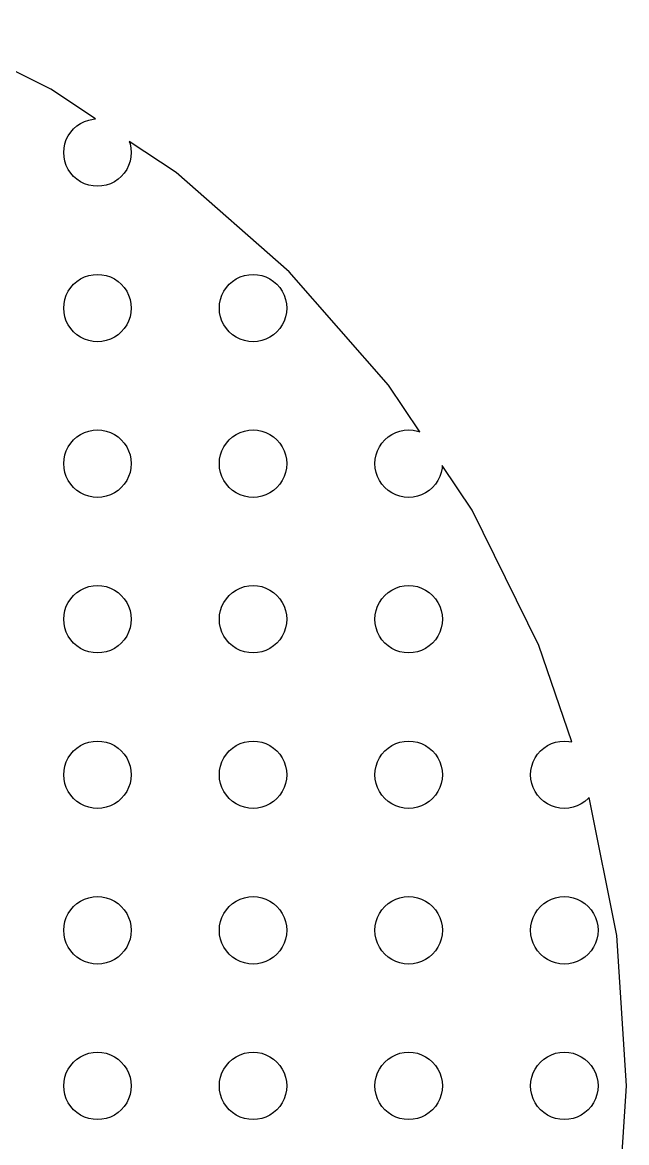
# Model space of a CAD drawing. Header units: metres. Extents: x -111 to 111, y -111 to 111.
# Drawn here: x 52.8 to 111, y -5.5 to 102.6 of the extents above; entities that cross this region are included whole.
import ezdxf

# ---------------------------------------------------------------- set-up
doc = ezdxf.new("R2010")
doc.units = ezdxf.units.M

msp = doc.modelspace()

# ---------------------------------------------------------------- linework, layer by layer
for p, q in [((55.5, 96.1288), (42.4779, 102.551)), ((59.8256, 93.2386), (55.5, 96.1288)), ((58.375, 92.8146), (58.7563, 93.0026)), ((58.7563, 93.0026), (59.1588, 93.1393)), ((59.1588, 93.1393), (59.5758, 93.2222)), ((59.5758, 93.2222), (59.8256, 93.2386)), ((57.1854, 91.625), (57.4216, 91.9785)), ((57.4216, 91.9785), (57.7019, 92.2981)), ((57.7019, 92.2981), (58.0215, 92.5784)), ((58.0215, 92.5784), (58.375, 92.8146)), ((56.7778, 90.4242), (56.8607, 90.8412)), ((56.8607, 90.8412), (56.9974, 91.2437)), ((56.9974, 91.2437), (57.1854, 91.625)), ((67.5725, 88.0622), (63.0588, 91.0782)), ((63.0588, 91.0782), (63.1393, 90.8412)), ((63.1393, 90.8412), (63.2222, 90.4242)), ((56.75, 90), (56.7778, 90.4242)), ((56.7778, 89.5758), (56.75, 90)), ((63.2222, 90.4242), (63.25, 90)), ((63.25, 90), (63.2222, 89.5758)), ((56.8607, 89.1588), (56.7778, 89.5758)), ((56.9974, 88.7563), (56.8607, 89.1588)), ((57.1854, 88.375), (56.9974, 88.7563)), ((63.0026, 88.7563), (62.8146, 88.375)), ((63.1393, 89.1588), (63.0026, 88.7563)), ((63.2222, 89.5758), (63.1393, 89.1588)), ((57.4216, 88.0215), (57.1854, 88.375)), ((57.7019, 87.7019), (57.4216, 88.0215)), ((58.0215, 87.4216), (57.7019, 87.7019)), ((62.2981, 87.7019), (61.9785, 87.4216)), ((62.5784, 88.0215), (62.2981, 87.7019)), ((62.8146, 88.375), (62.5784, 88.0215)), ((78.4888, 78.4888), (67.5725, 88.0622)), ((58.375, 87.1854), (58.0215, 87.4216)), ((58.7563, 86.9974), (58.375, 87.1854)), ((59.1588, 86.8607), (58.7563, 86.9974)), ((59.5758, 86.7778), (59.1588, 86.8607)), ((60, 86.75), (59.5758, 86.7778)), ((60.4242, 86.7778), (60, 86.75)), ((60.8412, 86.8607), (60.4242, 86.7778)), ((61.2437, 86.9974), (60.8412, 86.8607)), ((61.625, 87.1854), (61.2437, 86.9974)), ((61.9785, 87.4216), (61.625, 87.1854)), ((58.0215, 77.5784), (58.375, 77.8146)), ((58.375, 77.8146), (58.7563, 78.0026)), ((58.7563, 78.0026), (59.1588, 78.1393)), ((59.1588, 78.1393), (59.5758, 78.2222)), ((59.5758, 78.2222), (60, 78.25)), ((60, 78.25), (60.4242, 78.2222)), ((60.4242, 78.2222), (60.8412, 78.1393)), ((60.8412, 78.1393), (61.2437, 78.0026)), ((61.2437, 78.0026), (61.625, 77.8146)), ((61.625, 77.8146), (61.9785, 77.5784)), ((73.0215, 77.5784), (73.375, 77.8146)), ((73.375, 77.8146), (73.7563, 78.0026)), ((73.7563, 78.0026), (74.1588, 78.1393)), ((74.1588, 78.1393), (74.5758, 78.2222)), ((74.5758, 78.2222), (75, 78.25)), ((75, 78.25), (75.4242, 78.2222)), ((75.4242, 78.2222), (75.8412, 78.1393)), ((75.8412, 78.1393), (76.2437, 78.0026)), ((76.2437, 78.0026), (76.625, 77.8146)), ((76.625, 77.8146), (76.9785, 77.5784)), ((88.0622, 67.5725), (78.4888, 78.4888)), ((57.1854, 76.625), (57.4216, 76.9785)), ((57.4216, 76.9785), (57.7019, 77.2981)), ((57.7019, 77.2981), (58.0215, 77.5784)), ((61.9785, 77.5784), (62.2981, 77.2981)), ((62.2981, 77.2981), (62.5784, 76.9785)), ((62.5784, 76.9785), (62.8146, 76.625)), ((72.1854, 76.625), (72.4216, 76.9785)), ((72.4216, 76.9785), (72.7019, 77.2981)), ((72.7019, 77.2981), (73.0215, 77.5784)), ((76.9785, 77.5784), (77.2981, 77.2981)), ((77.2981, 77.2981), (77.5784, 76.9785)), ((77.5784, 76.9785), (77.8146, 76.625)), ((56.7778, 75.4242), (56.8607, 75.8412)), ((56.8607, 75.8412), (56.9974, 76.2437)), ((56.9974, 76.2437), (57.1854, 76.625)), ((62.8146, 76.625), (63.0026, 76.2437)), ((63.0026, 76.2437), (63.1393, 75.8412)), ((63.1393, 75.8412), (63.2222, 75.4242)), ((71.7778, 75.4242), (71.8607, 75.8412)), ((71.8607, 75.8412), (71.9974, 76.2437)), ((71.9974, 76.2437), (72.1854, 76.625)), ((77.8146, 76.625), (78.0026, 76.2437)), ((78.0026, 76.2437), (78.1393, 75.8412)), ((78.1393, 75.8412), (78.2222, 75.4242)), ((56.75, 75), (56.7778, 75.4242)), ((56.7778, 74.5758), (56.75, 75)), ((56.8607, 74.1588), (56.7778, 74.5758)), ((63.2222, 74.5758), (63.1393, 74.1588)), ((63.2222, 75.4242), (63.25, 75)), ((63.25, 75), (63.2222, 74.5758)), ((71.75, 75), (71.7778, 75.4242)), ((71.7778, 74.5758), (71.75, 75)), ((71.8607, 74.1588), (71.7778, 74.5758)), ((78.2222, 74.5758), (78.1393, 74.1588)), ((78.2222, 75.4242), (78.25, 75)), ((78.25, 75), (78.2222, 74.5758)), ((56.9974, 73.7563), (56.8607, 74.1588)), ((57.1854, 73.375), (56.9974, 73.7563)), ((63.0026, 73.7563), (62.8146, 73.375)), ((63.1393, 74.1588), (63.0026, 73.7563)), ((71.9974, 73.7563), (71.8607, 74.1588)), ((72.1854, 73.375), (71.9974, 73.7563)), ((78.0026, 73.7563), (77.8146, 73.375)), ((78.1393, 74.1588), (78.0026, 73.7563)), ((57.4216, 73.0215), (57.1854, 73.375)), ((57.7019, 72.7019), (57.4216, 73.0215)), ((58.0215, 72.4216), (57.7019, 72.7019)), ((58.375, 72.1854), (58.0215, 72.4216)), ((61.9785, 72.4216), (61.625, 72.1854)), ((62.2981, 72.7019), (61.9785, 72.4216)), ((62.5784, 73.0215), (62.2981, 72.7019)), ((62.8146, 73.375), (62.5784, 73.0215)), ((72.4216, 73.0215), (72.1854, 73.375)), ((72.7019, 72.7019), (72.4216, 73.0215)), ((73.0215, 72.4216), (72.7019, 72.7019)), ((73.375, 72.1854), (73.0215, 72.4216)), ((76.9785, 72.4216), (76.625, 72.1854)), ((77.2981, 72.7019), (76.9785, 72.4216)), ((77.5784, 73.0215), (77.2981, 72.7019)), ((77.8146, 73.375), (77.5784, 73.0215)), ((58.7563, 71.9974), (58.375, 72.1854)), ((59.1588, 71.8607), (58.7563, 71.9974)), ((59.5758, 71.7778), (59.1588, 71.8607)), ((60, 71.75), (59.5758, 71.7778)), ((60.4242, 71.7778), (60, 71.75)), ((60.8412, 71.8607), (60.4242, 71.7778)), ((61.2437, 71.9974), (60.8412, 71.8607)), ((61.625, 72.1854), (61.2437, 71.9974)), ((73.7563, 71.9974), (73.375, 72.1854)), ((74.1588, 71.8607), (73.7563, 71.9974)), ((74.5758, 71.7778), (74.1588, 71.8607)), ((75, 71.75), (74.5758, 71.7778)), ((75.4242, 71.7778), (75, 71.75)), ((75.8412, 71.8607), (75.4242, 71.7778)), ((76.2437, 71.9974), (75.8412, 71.8607)), ((76.625, 72.1854), (76.2437, 71.9974)), ((91.0782, 63.0588), (88.0622, 67.5725)), ((58.0215, 62.5784), (58.375, 62.8146)), ((58.375, 62.8146), (58.7563, 63.0026)), ((58.7563, 63.0026), (59.1588, 63.1393)), ((59.1588, 63.1393), (59.5758, 63.2222)), ((59.5758, 63.2222), (60, 63.25)), ((60, 63.25), (60.4242, 63.2222)), ((60.4242, 63.2222), (60.8412, 63.1393)), ((60.8412, 63.1393), (61.2437, 63.0026)), ((61.2437, 63.0026), (61.625, 62.8146)), ((61.625, 62.8146), (61.9785, 62.5784)), ((73.0215, 62.5784), (73.375, 62.8146)), ((73.375, 62.8146), (73.7563, 63.0026)), ((73.7563, 63.0026), (74.1588, 63.1393)), ((74.1588, 63.1393), (74.5758, 63.2222)), ((74.5758, 63.2222), (75, 63.25)), ((75, 63.25), (75.4242, 63.2222)), ((75.4242, 63.2222), (75.8412, 63.1393)), ((75.8412, 63.1393), (76.2437, 63.0026)), ((76.2437, 63.0026), (76.625, 62.8146)), ((76.625, 62.8146), (76.9785, 62.5784)), ((88.0215, 62.5784), (88.375, 62.8146)), ((88.375, 62.8146), (88.7563, 63.0026)), ((88.7563, 63.0026), (89.1588, 63.1393)), ((89.1588, 63.1393), (89.5758, 63.2222)), ((89.5758, 63.2222), (90, 63.25)), ((90, 63.25), (90.4242, 63.2222)), ((90.4242, 63.2222), (90.8412, 63.1393)), ((90.8412, 63.1393), (91.0782, 63.0588)), ((56.9974, 61.2437), (57.1854, 61.625)), ((57.1854, 61.625), (57.4216, 61.9785)), ((57.4216, 61.9785), (57.7019, 62.2981)), ((57.7019, 62.2981), (58.0215, 62.5784)), ((61.9785, 62.5784), (62.2981, 62.2981)), ((62.2981, 62.2981), (62.5784, 61.9785)), ((62.5784, 61.9785), (62.8146, 61.625)), ((62.8146, 61.625), (63.0026, 61.2437)), ((71.9974, 61.2437), (72.1854, 61.625)), ((72.1854, 61.625), (72.4216, 61.9785)), ((72.4216, 61.9785), (72.7019, 62.2981)), ((72.7019, 62.2981), (73.0215, 62.5784)), ((76.9785, 62.5784), (77.2981, 62.2981)), ((77.2981, 62.2981), (77.5784, 61.9785)), ((77.5784, 61.9785), (77.8146, 61.625)), ((77.8146, 61.625), (78.0026, 61.2437)), ((86.9974, 61.2437), (87.1854, 61.625)), ((87.1854, 61.625), (87.4216, 61.9785)), ((87.4216, 61.9785), (87.7019, 62.2981)), ((87.7019, 62.2981), (88.0215, 62.5784)), ((56.7778, 60.4242), (56.8607, 60.8412)), ((56.8607, 60.8412), (56.9974, 61.2437)), ((63.0026, 61.2437), (63.1393, 60.8412)), ((63.1393, 60.8412), (63.2222, 60.4242)), ((71.7778, 60.4242), (71.8607, 60.8412)), ((71.8607, 60.8412), (71.9974, 61.2437)), ((78.0026, 61.2437), (78.1393, 60.8412)), ((78.1393, 60.8412), (78.2222, 60.4242)), ((86.7778, 60.4242), (86.8607, 60.8412)), ((86.8607, 60.8412), (86.9974, 61.2437)), ((56.75, 60), (56.7778, 60.4242)), ((56.7778, 59.5758), (56.75, 60)), ((56.8607, 59.1588), (56.7778, 59.5758)), ((63.2222, 59.5758), (63.1393, 59.1588)), ((63.2222, 60.4242), (63.25, 60)), ((63.25, 60), (63.2222, 59.5758)), ((71.75, 60), (71.7778, 60.4242)), ((71.7778, 59.5758), (71.75, 60)), ((71.8607, 59.1588), (71.7778, 59.5758)), ((78.2222, 59.5758), (78.1393, 59.1588)), ((78.2222, 60.4242), (78.25, 60)), ((78.25, 60), (78.2222, 59.5758)), ((86.75, 60), (86.7778, 60.4242)), ((86.7778, 59.5758), (86.75, 60)), ((86.8607, 59.1588), (86.7778, 59.5758)), ((93.2222, 59.5758), (93.1393, 59.1588)), ((93.2386, 59.8256), (93.2222, 59.5758)), ((96.1288, 55.5), (93.2386, 59.8256)), ((56.9974, 58.7563), (56.8607, 59.1588)), ((57.1854, 58.375), (56.9974, 58.7563)), ((57.4216, 58.0215), (57.1854, 58.375)), ((62.8146, 58.375), (62.5784, 58.0215)), ((63.0026, 58.7563), (62.8146, 58.375)), ((63.1393, 59.1588), (63.0026, 58.7563)), ((71.9974, 58.7563), (71.8607, 59.1588)), ((72.1854, 58.375), (71.9974, 58.7563)), ((72.4216, 58.0215), (72.1854, 58.375)), ((77.8146, 58.375), (77.5784, 58.0215)), ((78.0026, 58.7563), (77.8146, 58.375)), ((78.1393, 59.1588), (78.0026, 58.7563)), ((86.9974, 58.7563), (86.8607, 59.1588)), ((87.1854, 58.375), (86.9974, 58.7563)), ((87.4216, 58.0215), (87.1854, 58.375)), ((92.8146, 58.375), (92.5784, 58.0215)), ((93.0026, 58.7563), (92.8146, 58.375)), ((93.1393, 59.1588), (93.0026, 58.7563)), ((57.7019, 57.7019), (57.4216, 58.0215)), ((58.0215, 57.4216), (57.7019, 57.7019)), ((58.375, 57.1854), (58.0215, 57.4216)), ((61.9785, 57.4216), (61.625, 57.1854)), ((62.2981, 57.7019), (61.9785, 57.4216)), ((62.5784, 58.0215), (62.2981, 57.7019)), ((72.7019, 57.7019), (72.4216, 58.0215)), ((73.0215, 57.4216), (72.7019, 57.7019)), ((73.375, 57.1854), (73.0215, 57.4216)), ((76.9785, 57.4216), (76.625, 57.1854)), ((77.2981, 57.7019), (76.9785, 57.4216)), ((77.5784, 58.0215), (77.2981, 57.7019)), ((87.7019, 57.7019), (87.4216, 58.0215)), ((88.0215, 57.4216), (87.7019, 57.7019)), ((88.375, 57.1854), (88.0215, 57.4216)), ((91.9785, 57.4216), (91.625, 57.1854)), ((92.2981, 57.7019), (91.9785, 57.4216)), ((92.5784, 58.0215), (92.2981, 57.7019)), ((58.7563, 56.9974), (58.375, 57.1854)), ((59.1588, 56.8607), (58.7563, 56.9974)), ((59.5758, 56.7778), (59.1588, 56.8607)), ((60, 56.75), (59.5758, 56.7778)), ((60.4242, 56.7778), (60, 56.75)), ((60.8412, 56.8607), (60.4242, 56.7778)), ((61.2437, 56.9974), (60.8412, 56.8607)), ((61.625, 57.1854), (61.2437, 56.9974)), ((73.7563, 56.9974), (73.375, 57.1854)), ((74.1588, 56.8607), (73.7563, 56.9974)), ((74.5758, 56.7778), (74.1588, 56.8607)), ((75, 56.75), (74.5758, 56.7778)), ((75.4242, 56.7778), (75, 56.75)), ((75.8412, 56.8607), (75.4242, 56.7778)), ((76.2437, 56.9974), (75.8412, 56.8607)), ((76.625, 57.1854), (76.2437, 56.9974)), ((88.7563, 56.9974), (88.375, 57.1854)), ((89.1588, 56.8607), (88.7563, 56.9974)), ((89.5758, 56.7778), (89.1588, 56.8607)), ((90, 56.75), (89.5758, 56.7778)), ((90.4242, 56.7778), (90, 56.75)), ((90.8412, 56.8607), (90.4242, 56.7778)), ((91.2437, 56.9974), (90.8412, 56.8607)), ((91.625, 57.1854), (91.2437, 56.9974)), ((102.551, 42.4779), (96.1288, 55.5)), ((57.7019, 47.2981), (58.0215, 47.5784)), ((58.0215, 47.5784), (58.375, 47.8146)), ((58.375, 47.8146), (58.7563, 48.0026)), ((58.7563, 48.0026), (59.1588, 48.1393)), ((59.1588, 48.1393), (59.5758, 48.2222)), ((59.5758, 48.2222), (60, 48.25)), ((60, 48.25), (60.4242, 48.2222)), ((60.4242, 48.2222), (60.8412, 48.1393)), ((60.8412, 48.1393), (61.2437, 48.0026)), ((61.2437, 48.0026), (61.625, 47.8146)), ((61.625, 47.8146), (61.9785, 47.5784)), ((61.9785, 47.5784), (62.2981, 47.2981)), ((72.7019, 47.2981), (73.0215, 47.5784)), ((73.0215, 47.5784), (73.375, 47.8146)), ((73.375, 47.8146), (73.7563, 48.0026)), ((73.7563, 48.0026), (74.1588, 48.1393)), ((74.1588, 48.1393), (74.5758, 48.2222)), ((74.5758, 48.2222), (75, 48.25)), ((75, 48.25), (75.4242, 48.2222)), ((75.4242, 48.2222), (75.8412, 48.1393)), ((75.8412, 48.1393), (76.2437, 48.0026)), ((76.2437, 48.0026), (76.625, 47.8146)), ((76.625, 47.8146), (76.9785, 47.5784)), ((76.9785, 47.5784), (77.2981, 47.2981)), ((87.7019, 47.2981), (88.0215, 47.5784)), ((88.0215, 47.5784), (88.375, 47.8146)), ((88.375, 47.8146), (88.7563, 48.0026)), ((88.7563, 48.0026), (89.1588, 48.1393)), ((89.1588, 48.1393), (89.5758, 48.2222)), ((89.5758, 48.2222), (90, 48.25)), ((90, 48.25), (90.4242, 48.2222)), ((90.4242, 48.2222), (90.8412, 48.1393)), ((90.8412, 48.1393), (91.2437, 48.0026)), ((91.2437, 48.0026), (91.625, 47.8146)), ((91.625, 47.8146), (91.9785, 47.5784)), ((91.9785, 47.5784), (92.2981, 47.2981)), ((56.9974, 46.2437), (57.1854, 46.625)), ((57.1854, 46.625), (57.4216, 46.9785)), ((57.4216, 46.9785), (57.7019, 47.2981)), ((62.2981, 47.2981), (62.5784, 46.9785)), ((62.5784, 46.9785), (62.8146, 46.625)), ((62.8146, 46.625), (63.0026, 46.2437)), ((71.9974, 46.2437), (72.1854, 46.625)), ((72.1854, 46.625), (72.4216, 46.9785)), ((72.4216, 46.9785), (72.7019, 47.2981)), ((77.2981, 47.2981), (77.5784, 46.9785)), ((77.5784, 46.9785), (77.8146, 46.625)), ((77.8146, 46.625), (78.0026, 46.2437)), ((86.9974, 46.2437), (87.1854, 46.625)), ((87.1854, 46.625), (87.4216, 46.9785)), ((87.4216, 46.9785), (87.7019, 47.2981)), ((92.2981, 47.2981), (92.5784, 46.9785)), ((92.5784, 46.9785), (92.8146, 46.625)), ((92.8146, 46.625), (93.0026, 46.2437)), ((56.75, 45), (56.7778, 45.4242)), ((56.7778, 45.4242), (56.8607, 45.8412)), ((56.8607, 45.8412), (56.9974, 46.2437)), ((63.0026, 46.2437), (63.1393, 45.8412)), ((63.1393, 45.8412), (63.2222, 45.4242)), ((63.2222, 45.4242), (63.25, 45)), ((71.75, 45), (71.7778, 45.4242)), ((71.7778, 45.4242), (71.8607, 45.8412)), ((71.8607, 45.8412), (71.9974, 46.2437)), ((78.0026, 46.2437), (78.1393, 45.8412)), ((78.1393, 45.8412), (78.2222, 45.4242)), ((78.2222, 45.4242), (78.25, 45)), ((86.75, 45), (86.7778, 45.4242)), ((86.7778, 45.4242), (86.8607, 45.8412)), ((86.8607, 45.8412), (86.9974, 46.2437)), ((93.0026, 46.2437), (93.1393, 45.8412)), ((93.1393, 45.8412), (93.2222, 45.4242)), ((93.2222, 45.4242), (93.25, 45)), ((56.7778, 44.5758), (56.75, 45)), ((56.8607, 44.1588), (56.7778, 44.5758)), ((63.2222, 44.5758), (63.1393, 44.1588)), ((63.25, 45), (63.2222, 44.5758)), ((71.7778, 44.5758), (71.75, 45)), ((71.8607, 44.1588), (71.7778, 44.5758)), ((78.2222, 44.5758), (78.1393, 44.1588)), ((78.25, 45), (78.2222, 44.5758)), ((86.7778, 44.5758), (86.75, 45)), ((86.8607, 44.1588), (86.7778, 44.5758)), ((93.2222, 44.5758), (93.1393, 44.1588)), ((93.25, 45), (93.2222, 44.5758)), ((56.9974, 43.7563), (56.8607, 44.1588)), ((57.1854, 43.375), (56.9974, 43.7563)), ((57.4216, 43.0215), (57.1854, 43.375)), ((62.8146, 43.375), (62.5784, 43.0215)), ((63.0026, 43.7563), (62.8146, 43.375)), ((63.1393, 44.1588), (63.0026, 43.7563)), ((71.9974, 43.7563), (71.8607, 44.1588)), ((72.1854, 43.375), (71.9974, 43.7563)), ((72.4216, 43.0215), (72.1854, 43.375)), ((77.8146, 43.375), (77.5784, 43.0215)), ((78.0026, 43.7563), (77.8146, 43.375)), ((78.1393, 44.1588), (78.0026, 43.7563)), ((86.9974, 43.7563), (86.8607, 44.1588)), ((87.1854, 43.375), (86.9974, 43.7563)), ((87.4216, 43.0215), (87.1854, 43.375)), ((92.8146, 43.375), (92.5784, 43.0215)), ((93.0026, 43.7563), (92.8146, 43.375)), ((93.1393, 44.1588), (93.0026, 43.7563)), ((57.7019, 42.7019), (57.4216, 43.0215)), ((58.0215, 42.4216), (57.7019, 42.7019)), ((58.375, 42.1854), (58.0215, 42.4216)), ((58.7563, 41.9974), (58.375, 42.1854)), ((61.625, 42.1854), (61.2437, 41.9974)), ((61.9785, 42.4216), (61.625, 42.1854)), ((62.2981, 42.7019), (61.9785, 42.4216)), ((62.5784, 43.0215), (62.2981, 42.7019)), ((72.7019, 42.7019), (72.4216, 43.0215)), ((73.0215, 42.4216), (72.7019, 42.7019)), ((73.375, 42.1854), (73.0215, 42.4216)), ((73.7563, 41.9974), (73.375, 42.1854)), ((76.625, 42.1854), (76.2437, 41.9974)), ((76.9785, 42.4216), (76.625, 42.1854)), ((77.2981, 42.7019), (76.9785, 42.4216)), ((77.5784, 43.0215), (77.2981, 42.7019)), ((87.7019, 42.7019), (87.4216, 43.0215)), ((88.0215, 42.4216), (87.7019, 42.7019)), ((88.375, 42.1854), (88.0215, 42.4216)), ((88.7563, 41.9974), (88.375, 42.1854)), ((91.625, 42.1854), (91.2437, 41.9974)), ((91.9785, 42.4216), (91.625, 42.1854)), ((92.2981, 42.7019), (91.9785, 42.4216)), ((92.5784, 43.0215), (92.2981, 42.7019)), ((105.712, 33.165), (102.551, 42.4779)), ((59.1588, 41.8607), (58.7563, 41.9974)), ((59.5758, 41.7778), (59.1588, 41.8607)), ((60, 41.75), (59.5758, 41.7778)), ((60.4242, 41.7778), (60, 41.75)), ((60.8412, 41.8607), (60.4242, 41.7778)), ((61.2437, 41.9974), (60.8412, 41.8607)), ((74.1588, 41.8607), (73.7563, 41.9974)), ((74.5758, 41.7778), (74.1588, 41.8607)), ((75, 41.75), (74.5758, 41.7778)), ((75.4242, 41.7778), (75, 41.75)), ((75.8412, 41.8607), (75.4242, 41.7778)), ((76.2437, 41.9974), (75.8412, 41.8607)), ((89.1588, 41.8607), (88.7563, 41.9974)), ((89.5758, 41.7778), (89.1588, 41.8607)), ((90, 41.75), (89.5758, 41.7778)), ((90.4242, 41.7778), (90, 41.75)), ((90.8412, 41.8607), (90.4242, 41.7778)), ((91.2437, 41.9974), (90.8412, 41.8607)), ((57.7019, 32.2981), (58.0215, 32.5784)), ((58.0215, 32.5784), (58.375, 32.8146)), ((58.375, 32.8146), (58.7563, 33.0026)), ((58.7563, 33.0026), (59.1588, 33.1393)), ((59.1588, 33.1393), (59.5758, 33.2222)), ((59.5758, 33.2222), (60, 33.25)), ((60, 33.25), (60.4242, 33.2222)), ((60.4242, 33.2222), (60.8412, 33.1393)), ((60.8412, 33.1393), (61.2437, 33.0026)), ((61.2437, 33.0026), (61.625, 32.8146)), ((61.625, 32.8146), (61.9785, 32.5784)), ((61.9785, 32.5784), (62.2981, 32.2981)), ((72.7019, 32.2981), (73.0215, 32.5784)), ((73.0215, 32.5784), (73.375, 32.8146)), ((73.375, 32.8146), (73.7563, 33.0026)), ((73.7563, 33.0026), (74.1588, 33.1393)), ((74.1588, 33.1393), (74.5758, 33.2222)), ((74.5758, 33.2222), (75, 33.25)), ((75, 33.25), (75.4242, 33.2222)), ((75.4242, 33.2222), (75.8412, 33.1393)), ((75.8412, 33.1393), (76.2437, 33.0026)), ((76.2437, 33.0026), (76.625, 32.8146)), ((76.625, 32.8146), (76.9785, 32.5784)), ((76.9785, 32.5784), (77.2981, 32.2981)), ((87.7019, 32.2981), (88.0215, 32.5784)), ((88.0215, 32.5784), (88.375, 32.8146)), ((88.375, 32.8146), (88.7563, 33.0026)), ((88.7563, 33.0026), (89.1588, 33.1393)), ((89.1588, 33.1393), (89.5758, 33.2222)), ((89.5758, 33.2222), (90, 33.25)), ((90, 33.25), (90.4242, 33.2222)), ((90.4242, 33.2222), (90.8412, 33.1393)), ((90.8412, 33.1393), (91.2437, 33.0026)), ((91.2437, 33.0026), (91.625, 32.8146)), ((91.625, 32.8146), (91.9785, 32.5784)), ((91.9785, 32.5784), (92.2981, 32.2981)), ((102.702, 32.2981), (103.022, 32.5784)), ((103.022, 32.5784), (103.375, 32.8146)), ((103.375, 32.8146), (103.756, 33.0026)), ((103.756, 33.0026), (104.159, 33.1393)), ((104.159, 33.1393), (104.576, 33.2222)), ((104.576, 33.2222), (105, 33.25)), ((105, 33.25), (105.424, 33.2222)), ((105.424, 33.2222), (105.712, 33.165)), ((56.9974, 31.2437), (57.1854, 31.625)), ((57.1854, 31.625), (57.4216, 31.9785)), ((57.4216, 31.9785), (57.7019, 32.2981)), ((62.2981, 32.2981), (62.5784, 31.9785)), ((62.5784, 31.9785), (62.8146, 31.625)), ((62.8146, 31.625), (63.0026, 31.2437)), ((71.9974, 31.2437), (72.1854, 31.625)), ((72.1854, 31.625), (72.4216, 31.9785)), ((72.4216, 31.9785), (72.7019, 32.2981)), ((77.2981, 32.2981), (77.5784, 31.9785)), ((77.5784, 31.9785), (77.8146, 31.625)), ((77.8146, 31.625), (78.0026, 31.2437)), ((86.9974, 31.2437), (87.1854, 31.625)), ((87.1854, 31.625), (87.4216, 31.9785)), ((87.4216, 31.9785), (87.7019, 32.2981)), ((92.2981, 32.2981), (92.5784, 31.9785)), ((92.5784, 31.9785), (92.8146, 31.625)), ((92.8146, 31.625), (93.0026, 31.2437)), ((101.997, 31.2437), (102.185, 31.625)), ((102.185, 31.625), (102.422, 31.9785)), ((102.422, 31.9785), (102.702, 32.2981)), ((56.75, 30), (56.7778, 30.4242)), ((56.7778, 30.4242), (56.8607, 30.8412)), ((56.8607, 30.8412), (56.9974, 31.2437)), ((63.0026, 31.2437), (63.1393, 30.8412)), ((63.1393, 30.8412), (63.2222, 30.4242)), ((63.2222, 30.4242), (63.25, 30)), ((71.75, 30), (71.7778, 30.4242)), ((71.7778, 30.4242), (71.8607, 30.8412)), ((71.8607, 30.8412), (71.9974, 31.2437)), ((78.0026, 31.2437), (78.1393, 30.8412)), ((78.1393, 30.8412), (78.2222, 30.4242)), ((78.2222, 30.4242), (78.25, 30)), ((86.75, 30), (86.7778, 30.4242)), ((86.7778, 30.4242), (86.8607, 30.8412)), ((86.8607, 30.8412), (86.9974, 31.2437)), ((93.0026, 31.2437), (93.1393, 30.8412)), ((93.1393, 30.8412), (93.2222, 30.4242)), ((93.2222, 30.4242), (93.25, 30)), ((101.75, 30), (101.778, 30.4242)), ((101.778, 30.4242), (101.861, 30.8412)), ((101.861, 30.8412), (101.997, 31.2437)), ((56.7778, 29.5758), (56.75, 30)), ((56.8607, 29.1588), (56.7778, 29.5758)), ((63.2222, 29.5758), (63.1393, 29.1588)), ((63.25, 30), (63.2222, 29.5758)), ((71.7778, 29.5758), (71.75, 30)), ((71.8607, 29.1588), (71.7778, 29.5758)), ((78.2222, 29.5758), (78.1393, 29.1588)), ((78.25, 30), (78.2222, 29.5758)), ((86.7778, 29.5758), (86.75, 30)), ((86.8607, 29.1588), (86.7778, 29.5758)), ((93.2222, 29.5758), (93.1393, 29.1588)), ((93.25, 30), (93.2222, 29.5758)), ((101.778, 29.5758), (101.75, 30)), ((101.861, 29.1588), (101.778, 29.5758)), ((56.9974, 28.7563), (56.8607, 29.1588)), ((57.1854, 28.375), (56.9974, 28.7563)), ((57.4216, 28.0215), (57.1854, 28.375)), ((62.8146, 28.375), (62.5784, 28.0215)), ((63.0026, 28.7563), (62.8146, 28.375)), ((63.1393, 29.1588), (63.0026, 28.7563)), ((71.9974, 28.7563), (71.8607, 29.1588)), ((72.1854, 28.375), (71.9974, 28.7563)), ((72.4216, 28.0215), (72.1854, 28.375)), ((77.8146, 28.375), (77.5784, 28.0215)), ((78.0026, 28.7563), (77.8146, 28.375)), ((78.1393, 29.1588), (78.0026, 28.7563)), ((86.9974, 28.7563), (86.8607, 29.1588)), ((87.1854, 28.375), (86.9974, 28.7563)), ((87.4216, 28.0215), (87.1854, 28.375)), ((92.8146, 28.375), (92.5784, 28.0215)), ((93.0026, 28.7563), (92.8146, 28.375)), ((93.1393, 29.1588), (93.0026, 28.7563)), ((101.997, 28.7563), (101.861, 29.1588)), ((102.185, 28.375), (101.997, 28.7563)), ((102.422, 28.0215), (102.185, 28.375)), ((57.7019, 27.7019), (57.4216, 28.0215)), ((58.0215, 27.4216), (57.7019, 27.7019)), ((58.375, 27.1854), (58.0215, 27.4216)), ((58.7563, 26.9974), (58.375, 27.1854)), ((61.625, 27.1854), (61.2437, 26.9974)), ((61.9785, 27.4216), (61.625, 27.1854)), ((62.2981, 27.7019), (61.9785, 27.4216)), ((62.5784, 28.0215), (62.2981, 27.7019)), ((72.7019, 27.7019), (72.4216, 28.0215)), ((73.0215, 27.4216), (72.7019, 27.7019)), ((73.375, 27.1854), (73.0215, 27.4216)), ((73.7563, 26.9974), (73.375, 27.1854)), ((76.625, 27.1854), (76.2437, 26.9974)), ((76.9785, 27.4216), (76.625, 27.1854)), ((77.2981, 27.7019), (76.9785, 27.4216)), ((77.5784, 28.0215), (77.2981, 27.7019)), ((87.7019, 27.7019), (87.4216, 28.0215)), ((88.0215, 27.4216), (87.7019, 27.7019)), ((88.375, 27.1854), (88.0215, 27.4216)), ((88.7563, 26.9974), (88.375, 27.1854)), ((91.625, 27.1854), (91.2437, 26.9974)), ((91.9785, 27.4216), (91.625, 27.1854)), ((92.2981, 27.7019), (91.9785, 27.4216)), ((92.5784, 28.0215), (92.2981, 27.7019)), ((102.702, 27.7019), (102.422, 28.0215)), ((103.022, 27.4216), (102.702, 27.7019)), ((103.375, 27.1854), (103.022, 27.4216)), ((103.756, 26.9974), (103.375, 27.1854)), ((106.625, 27.1854), (106.244, 26.9974)), ((106.978, 27.4216), (106.625, 27.1854)), ((107.298, 27.7019), (106.978, 27.4216)), ((107.399, 27.8171), (107.298, 27.7019)), ((110.05, 14.4884), (107.399, 27.8171)), ((59.1588, 26.8607), (58.7563, 26.9974)), ((59.5758, 26.7778), (59.1588, 26.8607)), ((60, 26.75), (59.5758, 26.7778)), ((60.4242, 26.7778), (60, 26.75)), ((60.8412, 26.8607), (60.4242, 26.7778)), ((61.2437, 26.9974), (60.8412, 26.8607)), ((74.1588, 26.8607), (73.7563, 26.9974)), ((74.5758, 26.7778), (74.1588, 26.8607)), ((75, 26.75), (74.5758, 26.7778)), ((75.4242, 26.7778), (75, 26.75)), ((75.8412, 26.8607), (75.4242, 26.7778)), ((76.2437, 26.9974), (75.8412, 26.8607)), ((89.1588, 26.8607), (88.7563, 26.9974)), ((89.5758, 26.7778), (89.1588, 26.8607)), ((90, 26.75), (89.5758, 26.7778)), ((90.4242, 26.7778), (90, 26.75)), ((90.8412, 26.8607), (90.4242, 26.7778)), ((91.2437, 26.9974), (90.8412, 26.8607)), ((104.159, 26.8607), (103.756, 26.9974)), ((104.576, 26.7778), (104.159, 26.8607)), ((105, 26.75), (104.576, 26.7778)), ((105.424, 26.7778), (105, 26.75)), ((105.841, 26.8607), (105.424, 26.7778)), ((106.244, 26.9974), (105.841, 26.8607)), ((57.4216, 16.9785), (57.7019, 17.2981)), ((57.7019, 17.2981), (58.0215, 17.5784)), ((58.0215, 17.5784), (58.375, 17.8146)), ((58.375, 17.8146), (58.7563, 18.0026)), ((58.7563, 18.0026), (59.1588, 18.1393)), ((59.1588, 18.1393), (59.5758, 18.2222)), ((59.5758, 18.2222), (60, 18.25)), ((60, 18.25), (60.4242, 18.2222)), ((60.4242, 18.2222), (60.8412, 18.1393)), ((60.8412, 18.1393), (61.2437, 18.0026)), ((61.2437, 18.0026), (61.625, 17.8146)), ((61.625, 17.8146), (61.9785, 17.5784)), ((61.9785, 17.5784), (62.2981, 17.2981)), ((62.2981, 17.2981), (62.5784, 16.9785)), ((72.4216, 16.9785), (72.7019, 17.2981)), ((72.7019, 17.2981), (73.0215, 17.5784)), ((73.0215, 17.5784), (73.375, 17.8146)), ((73.375, 17.8146), (73.7563, 18.0026)), ((73.7563, 18.0026), (74.1588, 18.1393)), ((74.1588, 18.1393), (74.5758, 18.2222)), ((74.5758, 18.2222), (75, 18.25)), ((75, 18.25), (75.4242, 18.2222)), ((75.4242, 18.2222), (75.8412, 18.1393)), ((75.8412, 18.1393), (76.2437, 18.0026)), ((76.2437, 18.0026), (76.625, 17.8146)), ((76.625, 17.8146), (76.9785, 17.5784)), ((76.9785, 17.5784), (77.2981, 17.2981)), ((77.2981, 17.2981), (77.5784, 16.9785)), ((87.4216, 16.9785), (87.7019, 17.2981)), ((87.7019, 17.2981), (88.0215, 17.5784)), ((88.0215, 17.5784), (88.375, 17.8146)), ((88.375, 17.8146), (88.7563, 18.0026)), ((88.7563, 18.0026), (89.1588, 18.1393)), ((89.1588, 18.1393), (89.5758, 18.2222)), ((89.5758, 18.2222), (90, 18.25)), ((90, 18.25), (90.4242, 18.2222)), ((90.4242, 18.2222), (90.8412, 18.1393)), ((90.8412, 18.1393), (91.2437, 18.0026)), ((91.2437, 18.0026), (91.625, 17.8146)), ((91.625, 17.8146), (91.9785, 17.5784)), ((91.9785, 17.5784), (92.2981, 17.2981)), ((92.2981, 17.2981), (92.5784, 16.9785)), ((102.422, 16.9785), (102.702, 17.2981)), ((102.702, 17.2981), (103.022, 17.5784)), ((103.022, 17.5784), (103.375, 17.8146)), ((103.375, 17.8146), (103.756, 18.0026)), ((103.756, 18.0026), (104.159, 18.1393)), ((104.159, 18.1393), (104.576, 18.2222)), ((104.576, 18.2222), (105, 18.25)), ((105, 18.25), (105.424, 18.2222)), ((105.424, 18.2222), (105.841, 18.1393)), ((105.841, 18.1393), (106.244, 18.0026)), ((106.244, 18.0026), (106.625, 17.8146)), ((106.625, 17.8146), (106.978, 17.5784)), ((106.978, 17.5784), (107.298, 17.2981)), ((107.298, 17.2981), (107.578, 16.9785)), ((56.8607, 15.8412), (56.9974, 16.2437)), ((56.9974, 16.2437), (57.1854, 16.625)), ((57.1854, 16.625), (57.4216, 16.9785)), ((62.5784, 16.9785), (62.8146, 16.625)), ((62.8146, 16.625), (63.0026, 16.2437)), ((63.0026, 16.2437), (63.1393, 15.8412)), ((71.8607, 15.8412), (71.9974, 16.2437)), ((71.9974, 16.2437), (72.1854, 16.625)), ((72.1854, 16.625), (72.4216, 16.9785)), ((77.5784, 16.9785), (77.8146, 16.625)), ((77.8146, 16.625), (78.0026, 16.2437)), ((78.0026, 16.2437), (78.1393, 15.8412)), ((86.8607, 15.8412), (86.9974, 16.2437)), ((86.9974, 16.2437), (87.1854, 16.625)), ((87.1854, 16.625), (87.4216, 16.9785)), ((92.5784, 16.9785), (92.8146, 16.625)), ((92.8146, 16.625), (93.0026, 16.2437)), ((93.0026, 16.2437), (93.1393, 15.8412)), ((101.861, 15.8412), (101.997, 16.2437)), ((101.997, 16.2437), (102.185, 16.625)), ((102.185, 16.625), (102.422, 16.9785)), ((107.578, 16.9785), (107.815, 16.625)), ((107.815, 16.625), (108.003, 16.2437)), ((108.003, 16.2437), (108.139, 15.8412)), ((56.75, 15), (56.7778, 15.4242)), ((56.7778, 15.4242), (56.8607, 15.8412)), ((63.1393, 15.8412), (63.2222, 15.4242)), ((63.2222, 15.4242), (63.25, 15)), ((71.75, 15), (71.7778, 15.4242)), ((71.7778, 15.4242), (71.8607, 15.8412)), ((78.1393, 15.8412), (78.2222, 15.4242)), ((78.2222, 15.4242), (78.25, 15)), ((86.75, 15), (86.7778, 15.4242)), ((86.7778, 15.4242), (86.8607, 15.8412)), ((93.1393, 15.8412), (93.2222, 15.4242)), ((93.2222, 15.4242), (93.25, 15)), ((101.75, 15), (101.778, 15.4242)), ((101.778, 15.4242), (101.861, 15.8412)), ((108.139, 15.8412), (108.222, 15.4242)), ((108.222, 15.4242), (108.25, 15)), ((56.7778, 14.5758), (56.75, 15)), ((56.8607, 14.1588), (56.7778, 14.5758)), ((56.9974, 13.7563), (56.8607, 14.1588)), ((63.1393, 14.1588), (63.0026, 13.7563)), ((63.2222, 14.5758), (63.1393, 14.1588)), ((63.25, 15), (63.2222, 14.5758)), ((71.7778, 14.5758), (71.75, 15)), ((71.8607, 14.1588), (71.7778, 14.5758)), ((71.9974, 13.7563), (71.8607, 14.1588)), ((78.1393, 14.1588), (78.0026, 13.7563)), ((78.2222, 14.5758), (78.1393, 14.1588)), ((78.25, 15), (78.2222, 14.5758)), ((86.7778, 14.5758), (86.75, 15)), ((86.8607, 14.1588), (86.7778, 14.5758)), ((86.9974, 13.7563), (86.8607, 14.1588)), ((93.1393, 14.1588), (93.0026, 13.7563)), ((93.2222, 14.5758), (93.1393, 14.1588)), ((93.25, 15), (93.2222, 14.5758)), ((101.778, 14.5758), (101.75, 15)), ((101.861, 14.1588), (101.778, 14.5758)), ((101.997, 13.7563), (101.861, 14.1588)), ((108.139, 14.1588), (108.003, 13.7563)), ((108.222, 14.5758), (108.139, 14.1588)), ((108.25, 15), (108.222, 14.5758)), ((111, 0), (110.05, 14.4884)), ((57.1854, 13.375), (56.9974, 13.7563)), ((57.4216, 13.0215), (57.1854, 13.375)), ((57.7019, 12.7019), (57.4216, 13.0215)), ((62.5784, 13.0215), (62.2981, 12.7019)), ((62.8146, 13.375), (62.5784, 13.0215)), ((63.0026, 13.7563), (62.8146, 13.375)), ((72.1854, 13.375), (71.9974, 13.7563)), ((72.4216, 13.0215), (72.1854, 13.375)), ((72.7019, 12.7019), (72.4216, 13.0215)), ((77.5784, 13.0215), (77.2981, 12.7019)), ((77.8146, 13.375), (77.5784, 13.0215)), ((78.0026, 13.7563), (77.8146, 13.375)), ((87.1854, 13.375), (86.9974, 13.7563)), ((87.4216, 13.0215), (87.1854, 13.375)), ((87.7019, 12.7019), (87.4216, 13.0215)), ((92.5784, 13.0215), (92.2981, 12.7019)), ((92.8146, 13.375), (92.5784, 13.0215)), ((93.0026, 13.7563), (92.8146, 13.375)), ((102.185, 13.375), (101.997, 13.7563)), ((102.422, 13.0215), (102.185, 13.375)), ((102.702, 12.7019), (102.422, 13.0215)), ((107.578, 13.0215), (107.298, 12.7019)), ((107.815, 13.375), (107.578, 13.0215)), ((108.003, 13.7563), (107.815, 13.375)), ((58.0215, 12.4216), (57.7019, 12.7019)), ((58.375, 12.1854), (58.0215, 12.4216)), ((58.7563, 11.9974), (58.375, 12.1854)), ((59.1588, 11.8607), (58.7563, 11.9974)), ((61.2437, 11.9974), (60.8412, 11.8607)), ((61.625, 12.1854), (61.2437, 11.9974)), ((61.9785, 12.4216), (61.625, 12.1854)), ((62.2981, 12.7019), (61.9785, 12.4216)), ((73.0215, 12.4216), (72.7019, 12.7019)), ((73.375, 12.1854), (73.0215, 12.4216)), ((73.7563, 11.9974), (73.375, 12.1854)), ((74.1588, 11.8607), (73.7563, 11.9974)), ((76.2437, 11.9974), (75.8412, 11.8607)), ((76.625, 12.1854), (76.2437, 11.9974)), ((76.9785, 12.4216), (76.625, 12.1854)), ((77.2981, 12.7019), (76.9785, 12.4216)), ((88.0215, 12.4216), (87.7019, 12.7019)), ((88.375, 12.1854), (88.0215, 12.4216)), ((88.7563, 11.9974), (88.375, 12.1854)), ((89.1588, 11.8607), (88.7563, 11.9974)), ((91.2437, 11.9974), (90.8412, 11.8607)), ((91.625, 12.1854), (91.2437, 11.9974)), ((91.9785, 12.4216), (91.625, 12.1854)), ((92.2981, 12.7019), (91.9785, 12.4216)), ((103.022, 12.4216), (102.702, 12.7019)), ((103.375, 12.1854), (103.022, 12.4216)), ((103.756, 11.9974), (103.375, 12.1854)), ((104.159, 11.8607), (103.756, 11.9974)), ((106.244, 11.9974), (105.841, 11.8607)), ((106.625, 12.1854), (106.244, 11.9974)), ((106.978, 12.4216), (106.625, 12.1854)), ((107.298, 12.7019), (106.978, 12.4216)), ((59.5758, 11.7778), (59.1588, 11.8607)), ((60, 11.75), (59.5758, 11.7778)), ((60.4242, 11.7778), (60, 11.75)), ((60.8412, 11.8607), (60.4242, 11.7778)), ((74.5758, 11.7778), (74.1588, 11.8607)), ((75, 11.75), (74.5758, 11.7778)), ((75.4242, 11.7778), (75, 11.75)), ((75.8412, 11.8607), (75.4242, 11.7778)), ((89.5758, 11.7778), (89.1588, 11.8607)), ((90, 11.75), (89.5758, 11.7778)), ((90.4242, 11.7778), (90, 11.75)), ((90.8412, 11.8607), (90.4242, 11.7778)), ((104.576, 11.7778), (104.159, 11.8607)), ((105, 11.75), (104.576, 11.7778)), ((105.424, 11.7778), (105, 11.75)), ((105.841, 11.8607), (105.424, 11.7778)), ((59.5758, 3.22218), (60, 3.25)), ((60, 3.25), (60.4242, 3.22218)), ((74.5758, 3.22218), (75, 3.25)), ((75, 3.25), (75.4242, 3.22218)), ((89.5758, 3.22218), (90, 3.25)), ((90, 3.25), (90.4242, 3.22218)), ((104.576, 3.22218), (105, 3.25)), ((105, 3.25), (105.424, 3.22218)), ((57.4216, 1.97847), (57.7019, 2.2981)), ((57.7019, 2.2981), (58.0215, 2.57838)), ((58.0215, 2.57838), (58.375, 2.81458)), ((58.375, 2.81458), (58.7563, 3.00259)), ((58.7563, 3.00259), (59.1588, 3.13925)), ((59.1588, 3.13925), (59.5758, 3.22218)), ((60.4242, 3.22218), (60.8412, 3.13925)), ((60.8412, 3.13925), (61.2437, 3.00259)), ((61.2437, 3.00259), (61.625, 2.81458)), ((61.625, 2.81458), (61.9785, 2.57838)), ((61.9785, 2.57838), (62.2981, 2.2981)), ((62.2981, 2.2981), (62.5784, 1.97847)), ((72.4216, 1.97847), (72.7019, 2.2981)), ((72.7019, 2.2981), (73.0215, 2.57838)), ((73.0215, 2.57838), (73.375, 2.81458)), ((73.375, 2.81458), (73.7563, 3.00259)), ((73.7563, 3.00259), (74.1588, 3.13925)), ((74.1588, 3.13925), (74.5758, 3.22218)), ((75.4242, 3.22218), (75.8412, 3.13925)), ((75.8412, 3.13925), (76.2437, 3.00259)), ((76.2437, 3.00259), (76.625, 2.81458)), ((76.625, 2.81458), (76.9785, 2.57838)), ((76.9785, 2.57838), (77.2981, 2.2981)), ((77.2981, 2.2981), (77.5784, 1.97847)), ((87.4216, 1.97847), (87.7019, 2.2981)), ((87.7019, 2.2981), (88.0215, 2.57838)), ((88.0215, 2.57838), (88.375, 2.81458)), ((88.375, 2.81458), (88.7563, 3.00259)), ((88.7563, 3.00259), (89.1588, 3.13925)), ((89.1588, 3.13925), (89.5758, 3.22218)), ((90.4242, 3.22218), (90.8412, 3.13925)), ((90.8412, 3.13925), (91.2437, 3.00259)), ((91.2437, 3.00259), (91.625, 2.81458)), ((91.625, 2.81458), (91.9785, 2.57838)), ((91.9785, 2.57838), (92.2981, 2.2981)), ((92.2981, 2.2981), (92.5784, 1.97847)), ((102.422, 1.97847), (102.702, 2.2981)), ((102.702, 2.2981), (103.022, 2.57838)), ((103.022, 2.57838), (103.375, 2.81458)), ((103.375, 2.81458), (103.756, 3.00259)), ((103.756, 3.00259), (104.159, 3.13925)), ((104.159, 3.13925), (104.576, 3.22218)), ((105.424, 3.22218), (105.841, 3.13925)), ((105.841, 3.13925), (106.244, 3.00259)), ((106.244, 3.00259), (106.625, 2.81458)), ((106.625, 2.81458), (106.978, 2.57838)), ((106.978, 2.57838), (107.298, 2.2981)), ((107.298, 2.2981), (107.578, 1.97847)), ((56.8607, 0.84116), (56.9974, 1.24371)), ((56.9974, 1.24371), (57.1854, 1.625)), ((57.1854, 1.625), (57.4216, 1.97847)), ((62.5784, 1.97847), (62.8146, 1.625)), ((62.8146, 1.625), (63.0026, 1.24371)), ((63.0026, 1.24371), (63.1393, 0.84116)), ((71.8607, 0.84116), (71.9974, 1.24371)), ((71.9974, 1.24371), (72.1854, 1.625)), ((72.1854, 1.625), (72.4216, 1.97847)), ((77.5784, 1.97847), (77.8146, 1.625)), ((77.8146, 1.625), (78.0026, 1.24371)), ((78.0026, 1.24371), (78.1393, 0.84116)), ((86.8607, 0.84116), (86.9974, 1.24371)), ((86.9974, 1.24371), (87.1854, 1.625)), ((87.1854, 1.625), (87.4216, 1.97847)), ((92.5784, 1.97847), (92.8146, 1.625)), ((92.8146, 1.625), (93.0026, 1.24371)), ((93.0026, 1.24371), (93.1393, 0.84116)), ((101.861, 0.84116), (101.997, 1.24371)), ((101.997, 1.24371), (102.185, 1.625)), ((102.185, 1.625), (102.422, 1.97847)), ((107.578, 1.97847), (107.815, 1.625)), ((107.815, 1.625), (108.003, 1.24371)), ((108.003, 1.24371), (108.139, 0.84116)), ((56.75, 0), (56.7778, 0.42421)), ((56.7778, -0.42421), (56.75, 0)), ((56.7778, 0.42421), (56.8607, 0.84116)), ((63.1393, 0.84116), (63.2222, 0.42421)), ((63.2222, 0.42421), (63.25, 0)), ((63.25, 0), (63.2222, -0.42421)), ((71.75, 0), (71.7778, 0.42421)), ((71.7778, -0.42421), (71.75, 0)), ((71.7778, 0.42421), (71.8607, 0.84116)), ((78.1393, 0.84116), (78.2222, 0.42421)), ((78.2222, 0.42421), (78.25, 0)), ((78.25, 0), (78.2222, -0.42421)), ((86.75, 0), (86.7778, 0.42421)), ((86.7778, -0.42421), (86.75, 0)), ((86.7778, 0.42421), (86.8607, 0.84116)), ((93.1393, 0.84116), (93.2222, 0.42421)), ((93.2222, 0.42421), (93.25, 0)), ((93.25, 0), (93.2222, -0.42421)), ((101.75, 0), (101.778, 0.42421)), ((101.778, -0.42421), (101.75, 0)), ((101.778, 0.42421), (101.861, 0.84116)), ((108.139, 0.84116), (108.222, 0.42421)), ((108.222, 0.42421), (108.25, 0)), ((108.25, 0), (108.222, -0.42421)), ((110.05, -14.4884), (111, 0)), ((56.8607, -0.84116), (56.7778, -0.42421)), ((56.9974, -1.24371), (56.8607, -0.84116)), ((63.1393, -0.84116), (63.0026, -1.24371)), ((63.2222, -0.42421), (63.1393, -0.84116)), ((71.8607, -0.84116), (71.7778, -0.42421)), ((71.9974, -1.24371), (71.8607, -0.84116)), ((78.1393, -0.84116), (78.0026, -1.24371)), ((78.2222, -0.42421), (78.1393, -0.84116)), ((86.8607, -0.84116), (86.7778, -0.42421)), ((86.9974, -1.24371), (86.8607, -0.84116)), ((93.1393, -0.84116), (93.0026, -1.24371)), ((93.2222, -0.42421), (93.1393, -0.84116)), ((101.861, -0.84116), (101.778, -0.42421)), ((101.997, -1.24371), (101.861, -0.84116)), ((108.139, -0.84116), (108.003, -1.24371)), ((108.222, -0.42421), (108.139, -0.84116)), ((57.1854, -1.625), (56.9974, -1.24371)), ((57.4216, -1.97847), (57.1854, -1.625)), ((57.7019, -2.2981), (57.4216, -1.97847)), ((62.5784, -1.97847), (62.2981, -2.2981)), ((62.8146, -1.625), (62.5784, -1.97847)), ((63.0026, -1.24371), (62.8146, -1.625)), ((72.1854, -1.625), (71.9974, -1.24371)), ((72.4216, -1.97847), (72.1854, -1.625)), ((72.7019, -2.2981), (72.4216, -1.97847)), ((77.5784, -1.97847), (77.2981, -2.2981)), ((77.8146, -1.625), (77.5784, -1.97847)), ((78.0026, -1.24371), (77.8146, -1.625)), ((87.1854, -1.625), (86.9974, -1.24371)), ((87.4216, -1.97847), (87.1854, -1.625)), ((87.7019, -2.2981), (87.4216, -1.97847)), ((92.5784, -1.97847), (92.2981, -2.2981)), ((92.8146, -1.625), (92.5784, -1.97847)), ((93.0026, -1.24371), (92.8146, -1.625)), ((102.185, -1.625), (101.997, -1.24371)), ((102.422, -1.97847), (102.185, -1.625)), ((102.702, -2.2981), (102.422, -1.97847)), ((107.578, -1.97847), (107.298, -2.2981)), ((107.815, -1.625), (107.578, -1.97847)), ((108.003, -1.24371), (107.815, -1.625)), ((58.0215, -2.57838), (57.7019, -2.2981)), ((58.375, -2.81458), (58.0215, -2.57838)), ((58.7563, -3.00259), (58.375, -2.81458)), ((59.1588, -3.13925), (58.7563, -3.00259)), ((59.5758, -3.22218), (59.1588, -3.13925)), ((60, -3.25), (59.5758, -3.22218)), ((60.4242, -3.22218), (60, -3.25)), ((60.8412, -3.13925), (60.4242, -3.22218)), ((61.2437, -3.00259), (60.8412, -3.13925)), ((61.625, -2.81458), (61.2437, -3.00259)), ((61.9785, -2.57838), (61.625, -2.81458)), ((62.2981, -2.2981), (61.9785, -2.57838)), ((73.0215, -2.57838), (72.7019, -2.2981)), ((73.375, -2.81458), (73.0215, -2.57838)), ((73.7563, -3.00259), (73.375, -2.81458)), ((74.1588, -3.13925), (73.7563, -3.00259)), ((74.5758, -3.22218), (74.1588, -3.13925)), ((75, -3.25), (74.5758, -3.22218)), ((75.4242, -3.22218), (75, -3.25)), ((75.8412, -3.13925), (75.4242, -3.22218)), ((76.2437, -3.00259), (75.8412, -3.13925)), ((76.625, -2.81458), (76.2437, -3.00259)), ((76.9785, -2.57838), (76.625, -2.81458)), ((77.2981, -2.2981), (76.9785, -2.57838)), ((88.0215, -2.57838), (87.7019, -2.2981)), ((88.375, -2.81458), (88.0215, -2.57838)), ((88.7563, -3.00259), (88.375, -2.81458)), ((89.1588, -3.13925), (88.7563, -3.00259)), ((89.5758, -3.22218), (89.1588, -3.13925)), ((90, -3.25), (89.5758, -3.22218)), ((90.4242, -3.22218), (90, -3.25)), ((90.8412, -3.13925), (90.4242, -3.22218)), ((91.2437, -3.00259), (90.8412, -3.13925)), ((91.625, -2.81458), (91.2437, -3.00259)), ((91.9785, -2.57838), (91.625, -2.81458)), ((92.2981, -2.2981), (91.9785, -2.57838)), ((103.022, -2.57838), (102.702, -2.2981)), ((103.375, -2.81458), (103.022, -2.57838)), ((103.756, -3.00259), (103.375, -2.81458)), ((104.159, -3.13925), (103.756, -3.00259)), ((104.576, -3.22218), (104.159, -3.13925)), ((105, -3.25), (104.576, -3.22218)), ((105.424, -3.22218), (105, -3.25)), ((105.841, -3.13925), (105.424, -3.22218)), ((106.244, -3.00259), (105.841, -3.13925)), ((106.625, -2.81458), (106.244, -3.00259)), ((106.978, -2.57838), (106.625, -2.81458)), ((107.298, -2.2981), (106.978, -2.57838))]:
    msp.add_line(p, q)

doc.saveas('drawing.dxf')
